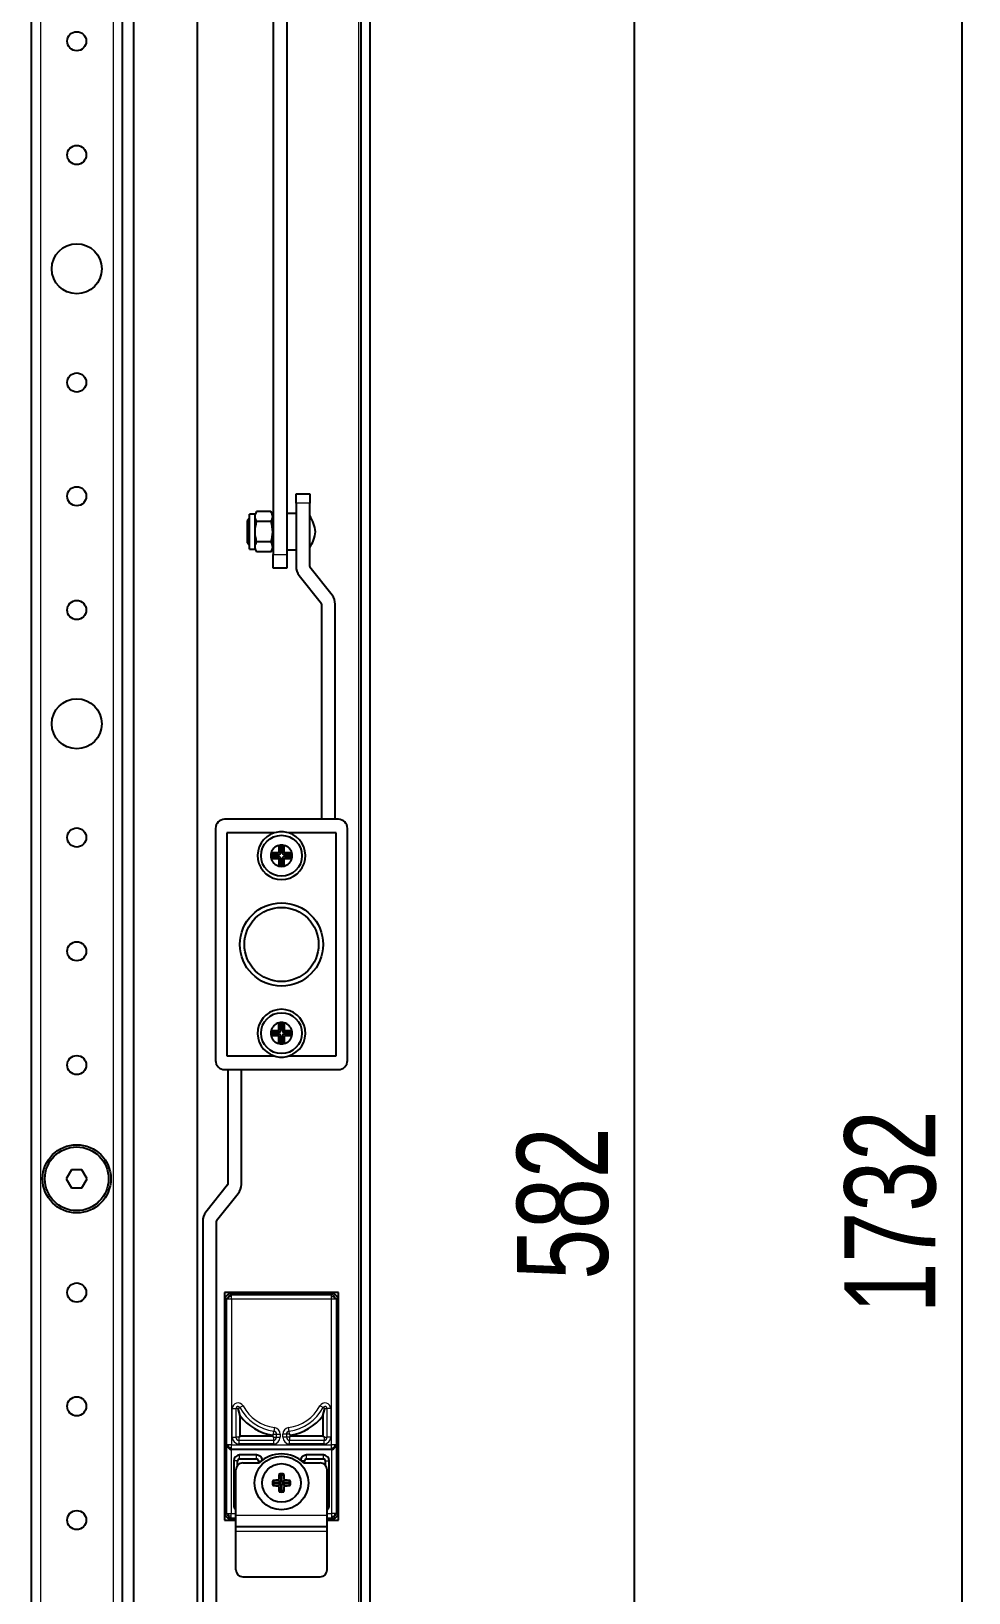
# Model space of a CAD drawing. Header units: millimetres. Extents: x -847 to 1903, y -1228 to 1043.
# Drawn here: x 1697.2 to 1903.3, y -203.9 to 139.3 of the extents above; entities that cross this region are included whole.
import ezdxf

# ---------------------------------------------------------------- set-up
doc = ezdxf.new("R2010")
doc.units = ezdxf.units.MM
doc.layers.add('FORMAT', color=7, linetype='Continuous')
doc.styles.add('SLDTEXTSTYLE0', font='TXT', dxfattribs={"width": 0.75})
doc.dimstyles.new('SLDDIMSTYLE0', dxfattribs={"dimtxt": 20, "dimasz": 10, "dimexe": 0, "dimexo": 0.0625, "dimgap": 5, "dimtad": 2, "dimdec": 1, "dimrnd": 1e-09, "dimzin": 12, "dimdsep": 46, "dimtxsty": 'SLDTEXTSTYLE0', "dimsah": 1, "dimcen": 0.09, "dimadec": 0, "dimazin": 3, "dimtfac": 1, "dimtofl": 0, "dimtmove": 0, "dimatfit": 3, "dimfxl": 0, "dimfrac": 2, "dimtolj": 1, "dimtzin": 12, "dimarcsym": 0})

# ---------------------------------------------------------------- blocks, each defined once
blk = doc.blocks.new('_D_5')
at = {"layer": 'FORMAT'}
for p, q in [((1763.72, 753.1), (1902.71, 753.1)), ((1901.71, 753.1), (1901.71, -978.9)), ((1763.72, -978.9), (1902.71, -978.9))]:
    blk.add_line(p, q, dxfattribs=at)
for points in [[(1901.71, 753.1), (1900.17, 743.1), (1903.25, 743.1)], [(1901.71, -978.9), (1903.25, -968.9), (1900.17, -968.9)]]:
    blk.add_solid(points, dxfattribs=at)
at = {"layer": 'FORMAT', "insert": (1875.93, -142.46), "char_height": 20, "attachment_point": 1, "rotation": 90, "style": 'SLDTEXTSTYLE0'}
blk.add_mtext('1732', dxfattribs=at)
blk = doc.blocks.new('_D_8')
at = {"layer": 'FORMAT'}
for p, q in [((1760.72, 178.1), (1830.71, 178.1)), ((1829.71, 178.1), (1829.71, -403.9)), ((1760.72, -403.9), (1830.71, -403.9))]:
    blk.add_line(p, q, dxfattribs=at)
for points in [[(1829.71, 178.1), (1828.17, 168.1), (1831.25, 168.1)], [(1829.71, -403.9), (1831.25, -393.9), (1828.17, -393.9)]]:
    blk.add_solid(points, dxfattribs=at)
at = {"layer": 'FORMAT', "insert": (1803.93, -135.07), "char_height": 20, "attachment_point": 1, "rotation": 90, "style": 'SLDTEXTSTYLE0'}
blk.add_mtext('582', dxfattribs=at)

msp = doc.modelspace()

# ---------------------------------------------------------------- linework, layer by layer
at = {"color": 8, "linetype": 'Continuous', "lineweight": 18}
for p, q in [((1769.11, 862), (1769.11, -1087.8)), ((1699.21, 804.6), (1699.21, -1030.4)), ((1715.21, 804.6), (1715.21, -1030.4)), ((1758.41, 35.6), (1755.41, 35.6)), ((1750.41, 24.3), (1753.41, 24.3)), ((1751.51, -41.74), (1751.51, -41.3)), ((1751.51, -42.07), (1751.51, -42.5)), ((1752.05, -41.2), (1751.61, -41.2)), ((1752.05, -42.6), (1751.61, -42.6)), ((1752.37, -41.2), (1752.81, -41.2)), ((1752.37, -42.6), (1752.81, -42.6)), ((1752.91, -41.74), (1752.91, -41.3)), ((1752.91, -42.07), (1752.91, -42.5)), ((1751.51, -80.74), (1751.51, -80.3)), ((1751.51, -81.07), (1751.51, -81.5)), ((1752.05, -80.2), (1751.61, -80.2)), ((1752.05, -81.6), (1751.61, -81.6)), ((1752.37, -80.2), (1752.81, -80.2)), ((1752.37, -81.6), (1752.81, -81.6)), ((1752.91, -80.74), (1752.91, -80.3)), ((1752.91, -81.07), (1752.91, -81.5)), ((1740.19, -139.39), (1739.89, -139.08)), ((1740.19, -171.4), (1740.19, -139.39)), ((1740.89, -138.09), (1741.19, -138.39)), ((1741.19, -138.39), (1763.23, -138.39)), ((1741.19, -139.39), (1741.19, -171.4)), ((1763.23, -139.39), (1741.19, -139.39)), ((1763.23, -138.39), (1763.53, -138.09)), ((1763.23, -171.4), (1763.23, -139.39)), ((1764.53, -139.08), (1764.23, -139.39)), ((1764.23, -139.39), (1764.23, -171.4)), ((1741.4, -169.7), (1741.4, -163.4)), ((1741.4, -163.4), (1742.2, -163.4)), ((1742.2, -163.4), (1742.2, -169.7)), ((1742.66, -163.4), (1742.2, -163.4)), ((1742.66, -163.4), (1743.06, -163.18)), ((1743.77, -162.81), (1743.06, -163.18)), ((1761.35, -163.18), (1760.65, -162.81)), ((1761.76, -163.4), (1761.35, -163.18)), ((1761.76, -163.4), (1762.22, -163.4)), ((1763.02, -163.4), (1762.22, -163.4)), ((1762.22, -169.7), (1762.22, -163.4)), ((1763.02, -163.4), (1763.02, -169.7)), ((1750.66, -167.59), (1750.55, -168.38)), ((1753.87, -168.38), (1753.76, -167.59)), ((1740.16, -171.4), (1740.19, -171.4)), ((1740.16, -186.45), (1740.16, -171.4)), ((1741.19, -171.4), (1763.23, -171.4)), ((1741.4, -169.7), (1742.2, -169.7)), ((1742.86, -169.7), (1742.2, -169.7)), ((1742.86, -169.7), (1742.86, -170.36)), ((1742.86, -170.36), (1742.86, -171.16)), ((1742.86, -170.36), (1750.46, -170.36)), ((1750.46, -171.16), (1742.86, -171.16)), ((1750.46, -169.03), (1750.55, -168.38)), ((1750.46, -169.03), (1751.12, -169.03)), ((1750.46, -169.7), (1750.46, -170.36)), ((1750.46, -169.7), (1751.12, -169.7)), ((1750.46, -170.36), (1750.46, -171.16)), ((1751.12, -169.03), (1751.92, -169.03)), ((1751.12, -169.7), (1751.12, -169.03)), ((1751.12, -169.7), (1751.92, -169.7)), ((1751.92, -169.03), (1751.92, -169.7)), ((1752.5, -169.7), (1752.5, -169.03)), ((1753.3, -169.03), (1752.5, -169.03)), ((1753.3, -169.7), (1752.5, -169.7)), ((1753.3, -169.03), (1753.3, -169.7)), ((1753.96, -169.03), (1753.3, -169.03)), ((1753.96, -169.7), (1753.3, -169.7)), ((1753.96, -169.03), (1753.87, -168.38)), ((1753.96, -169.7), (1753.96, -170.36)), ((1753.96, -171.16), (1753.96, -170.36)), ((1753.96, -170.36), (1761.56, -170.36)), ((1761.56, -171.16), (1753.96, -171.16)), ((1761.56, -169.7), (1761.56, -170.36)), ((1761.56, -169.7), (1762.22, -169.7)), ((1761.56, -171.16), (1761.56, -170.36)), ((1763.02, -169.7), (1762.22, -169.7)), ((1764.23, -171.4), (1764.26, -171.4)), ((1764.26, -171.4), (1764.26, -186.45)), ((1741.16, -172.4), (1741.16, -186.45)), ((1742.57, -174.9), (1741.71, -174.9)), ((1743.01, -174.47), (1743.01, -173.6)), ((1746.71, -174.47), (1746.71, -173.6)), ((1747.14, -174.9), (1747.82, -174.9)), ((1757.27, -174.9), (1756.6, -174.9)), ((1757.71, -174.47), (1757.71, -173.6)), ((1761.41, -174.47), (1761.41, -173.6)), ((1761.84, -174.9), (1762.71, -174.9)), ((1763.26, -186.45), (1763.26, -172.4)), ((1742.21, -184.6), (1741.71, -184.6)), ((1762.21, -184.6), (1762.71, -184.6)), ((1739.89, -186.72), (1740.16, -186.45)), ((1741.16, -187.45), (1740.89, -187.72)), ((1741.16, -186.45), (1742.21, -186.45)), ((1742.21, -187.45), (1741.16, -187.45)), ((1742.21, -186.85), (1762.21, -186.85)), ((1762.21, -186.45), (1763.26, -186.45)), ((1763.26, -187.45), (1762.21, -187.45)), ((1763.53, -187.72), (1763.26, -187.45)), ((1764.26, -186.45), (1764.53, -186.72)), ((1742.21, -190.35), (1762.21, -190.35))]:
    msp.add_line(p, q, dxfattribs=at)
at = {"color": 7, "linetype": 'Continuous', "lineweight": 25}
for p, q in [((1769.71, -1090.4), (1769.71, 864.6)), ((1771.71, -1090.4), (1771.71, 864.6)), ((1719.71, 831.6), (1719.71, -1057.4)), ((1697.21, 804.6), (1697.21, -1030.4)), ((1717.21, 804.6), (1717.21, -1030.4)), ((1733.71, 157.1), (1733.71, -382.9)), ((1750.41, 146.1), (1750.41, 24.3)), ((1753.41, 146.1), (1753.41, 24.3)), ((1755.41, 37.6), (1758.41, 37.6)), ((1755.41, 35.6), (1755.41, 37.6)), ((1755.41, 35.6), (1755.41, 21.67)), ((1758.41, 37.6), (1758.41, 35.6)), ((1758.41, 21.67), (1758.41, 35.6)), ((1745.21, 32.25), (1744.71, 31.75)), ((1744.71, 26.85), (1744.71, 31.75)), ((1746.41, 33.15), (1745.21, 33.15)), ((1745.21, 29.3), (1745.21, 33.15)), ((1746.75, 33.75), (1746.41, 33.15)), ((1746.41, 29.3), (1746.41, 33.15)), ((1749.86, 33.75), (1746.75, 33.75)), ((1749.86, 31.52), (1746.75, 31.52)), ((1750.21, 33.15), (1749.86, 33.75)), ((1750.21, 33.15), (1750.21, 25.45)), ((1750.41, 32.25), (1750.21, 32.25)), ((1755.41, 33.3), (1753.41, 33.3)), ((1745.21, 25.45), (1745.21, 29.3)), ((1746.41, 25.45), (1746.41, 29.3)), ((1744.71, 26.85), (1745.21, 26.35)), ((1745.21, 25.45), (1746.41, 25.45)), ((1746.41, 25.45), (1746.75, 24.85)), ((1749.86, 27.07), (1746.75, 27.07)), ((1749.86, 24.85), (1746.75, 24.85)), ((1749.86, 24.85), (1750.21, 25.45)), ((1750.21, 26.35), (1750.41, 26.35)), ((1750.41, 21.3), (1750.41, 24.3)), ((1753.41, 25.3), (1755.41, 25.3)), ((1753.41, 24.3), (1753.41, 21.3)), ((1753.41, 21.3), (1750.41, 21.3)), ((1763.32, 15.37), (1758.45, 21.54)), ((1756.1, 19.68), (1760.97, 13.51)), ((1761.01, 13.39), (1761.01, -33.9)), ((1764.01, -33.9), (1764.01, 13.39)), ((1764.71, -33.9), (1739.71, -33.9)), ((1737.71, -35.9), (1737.71, -86.9)), ((1740.21, -36.9), (1740.21, -85.9)), ((1750.61, -36.9), (1740.21, -36.9)), ((1764.21, -36.9), (1753.81, -36.9)), ((1764.21, -85.9), (1764.21, -36.9)), ((1766.71, -86.9), (1766.71, -35.9)), ((1751.61, -39.63), (1751.61, -41.2)), ((1752.05, -40), (1751.61, -39.63)), ((1752.05, -40), (1752.05, -41.2)), ((1752.37, -40), (1752.81, -39.63)), ((1752.37, -41.2), (1752.37, -40)), ((1752.81, -41.2), (1752.81, -39.63)), ((1750.3, -41.74), (1749.94, -41.3)), ((1751.51, -41.3), (1749.94, -41.3)), ((1750.3, -42.07), (1749.94, -42.5)), ((1749.94, -42.5), (1751.51, -42.5)), ((1751.51, -41.74), (1750.3, -41.74)), ((1750.3, -42.07), (1751.51, -42.07)), ((1751.61, -42.6), (1751.61, -44.17)), ((1752.05, -43.81), (1751.61, -44.17)), ((1752.05, -42.6), (1752.05, -43.81)), ((1752.37, -43.81), (1752.37, -42.6)), ((1752.37, -43.81), (1752.81, -44.17)), ((1752.81, -44.17), (1752.81, -42.6)), ((1754.48, -41.3), (1752.91, -41.3)), ((1754.11, -41.74), (1752.91, -41.74)), ((1752.91, -42.07), (1754.11, -42.07)), ((1752.91, -42.5), (1754.48, -42.5)), ((1754.11, -41.74), (1754.48, -41.3)), ((1754.11, -42.07), (1754.48, -42.5)), ((1751.61, -80.2), (1751.61, -78.63)), ((1752.05, -79), (1751.61, -78.63)), ((1752.37, -79), (1752.81, -78.63)), ((1752.81, -78.63), (1752.81, -80.2)), ((1750.3, -80.74), (1749.94, -80.3)), ((1749.94, -80.3), (1751.51, -80.3)), ((1750.3, -81.07), (1749.94, -81.5)), ((1751.51, -81.5), (1749.94, -81.5)), ((1750.3, -80.74), (1751.51, -80.74)), ((1751.51, -81.07), (1750.3, -81.07)), ((1751.61, -83.17), (1751.61, -81.6)), ((1752.05, -80.2), (1752.05, -79)), ((1752.05, -82.81), (1752.05, -81.6)), ((1752.37, -79), (1752.37, -80.2)), ((1752.37, -81.6), (1752.37, -82.81)), ((1752.81, -81.6), (1752.81, -83.17)), ((1752.91, -80.3), (1754.48, -80.3)), ((1752.91, -80.74), (1754.11, -80.74)), ((1754.11, -81.07), (1752.91, -81.07)), ((1754.48, -81.5), (1752.91, -81.5)), ((1754.11, -80.74), (1754.48, -80.3)), ((1754.11, -81.07), (1754.48, -81.5)), ((1752.05, -82.81), (1751.61, -83.17)), ((1752.37, -82.81), (1752.81, -83.17)), ((1739.71, -88.9), (1764.71, -88.9)), ((1740.21, -85.9), (1750.61, -85.9)), ((1740.41, -88.9), (1740.41, -114.13)), ((1743.41, -114.13), (1743.41, -88.9)), ((1753.81, -85.9), (1764.21, -85.9)), ((1706.05, -110.9), (1704.9, -112.9)), ((1704.9, -112.9), (1706.05, -114.9)), ((1708.36, -110.9), (1706.05, -110.9)), ((1709.52, -112.9), (1708.36, -110.9)), ((1708.36, -114.9), (1709.52, -112.9)), ((1706.05, -114.9), (1708.36, -114.9)), ((1740.36, -114.26), (1735.61, -120.23)), ((1737.95, -122.1), (1742.71, -116.13)), ((1734.91, -122.22), (1734.91, -229.2)), ((1737.91, -229.2), (1737.91, -122.22)), ((1764.71, -137.9), (1739.71, -137.9)), ((1739.71, -137.9), (1739.71, -187.9)), ((1739.89, -186.72), (1739.89, -139.08)), ((1740.89, -138.09), (1763.53, -138.09)), ((1764.53, -139.08), (1764.53, -186.72)), ((1764.71, -187.9), (1764.71, -137.9)), ((1743.11, -164.96), (1742.66, -163.4)), ((1761.3, -164.96), (1761.76, -163.4)), ((1743.11, -169.45), (1743.11, -164.96)), ((1761.3, -164.96), (1761.3, -169.45)), ((1743.11, -169.45), (1742.86, -169.7)), ((1750.2, -169.45), (1743.11, -169.45)), ((1750.2, -169.25), (1750.46, -169.03)), ((1750.2, -169.25), (1750.2, -169.45)), ((1750.2, -169.45), (1750.46, -169.7)), ((1754.21, -169.25), (1753.96, -169.03)), ((1754.21, -169.45), (1753.96, -169.7)), ((1754.21, -169.45), (1754.21, -169.25)), ((1761.3, -169.45), (1754.21, -169.45)), ((1761.3, -169.45), (1761.56, -169.7)), ((1741.18, -172.4), (1741.16, -172.4)), ((1741.19, -172.4), (1741.18, -172.4)), ((1763.23, -172.4), (1741.19, -172.4)), ((1741.71, -174.9), (1741.71, -184.6)), ((1742.57, -175.87), (1742.57, -174.9)), ((1746.71, -173.6), (1743.01, -173.6)), ((1743.01, -174.47), (1746.71, -174.47)), ((1747.14, -174.9), (1747.14, -175.35)), ((1757.27, -175.35), (1757.27, -174.9)), ((1761.41, -173.6), (1757.71, -173.6)), ((1757.71, -174.47), (1761.41, -174.47)), ((1761.84, -174.9), (1761.84, -175.87)), ((1762.71, -184.6), (1762.71, -174.9)), ((1763.24, -172.4), (1763.23, -172.4)), ((1763.26, -172.4), (1763.24, -172.4)), ((1742.21, -186.85), (1742.21, -176.85)), ((1743.71, -175.35), (1747.31, -175.35)), ((1752.09, -178.19), (1751.66, -177.83)), ((1752.09, -178.19), (1752.09, -179.64)), ((1752.32, -178.19), (1752.75, -177.83)), ((1752.32, -179.64), (1752.32, -178.19)), ((1757.11, -175.35), (1760.71, -175.35)), ((1762.21, -186.85), (1762.21, -176.85)), ((1750.65, -179.64), (1750.29, -179.21)), ((1750.65, -179.87), (1750.29, -180.3)), ((1752.09, -179.64), (1750.65, -179.64)), ((1750.65, -179.87), (1752.09, -179.87)), ((1752.09, -179.64), (1751.58, -179.12)), ((1752.09, -179.87), (1751.58, -180.38)), ((1752.09, -181.31), (1751.66, -181.67)), ((1752.09, -179.87), (1752.09, -181.31)), ((1752.32, -179.64), (1752.84, -179.12)), ((1753.77, -179.64), (1752.32, -179.64)), ((1752.32, -179.87), (1752.84, -180.38)), ((1752.32, -179.87), (1753.77, -179.87)), ((1752.32, -181.31), (1752.32, -179.87)), ((1752.32, -181.31), (1752.75, -181.67)), ((1753.77, -179.64), (1754.13, -179.21)), ((1753.77, -179.87), (1754.13, -180.3)), ((1739.71, -187.9), (1742.21, -187.9)), ((1742.21, -187.72), (1740.89, -187.72)), ((1742.21, -189.35), (1742.21, -186.85)), ((1762.21, -189.35), (1762.21, -186.85)), ((1763.53, -187.72), (1762.21, -187.72)), ((1762.21, -187.9), (1764.71, -187.9)), ((1742.21, -189.35), (1762.21, -189.35)), ((1742.21, -190.35), (1742.21, -189.35)), ((1742.21, -198.85), (1742.21, -190.35)), ((1762.21, -190.35), (1762.21, -189.35)), ((1762.21, -198.85), (1762.21, -190.35)), ((1743.71, -200.35), (1760.71, -200.35))]:
    msp.add_line(p, q, dxfattribs=at)
for centre, radius in [((1707.21, 137.1), 2.1), ((1707.21, 112.1), 2.1), ((1707.21, 87.1), 5.5), ((1707.21, 62.1), 2.1), ((1707.21, 37.1), 2.1), ((1707.21, 12.1), 2.1), ((1707.21, -12.9), 5.5), ((1707.21, -37.9), 2.1), ((1752.21, -41.9), 4.5), ((1752.21, -61.4), 9.15), ((1752.21, -61.4), 8.15), ((1707.21, -62.9), 2.1), ((1752.21, -80.9), 4.5), ((1707.21, -87.9), 2.1), ((1707.21, -112.9), 7.5), ((1707.21, -112.9), 7), ((1707.21, -137.9), 2.1), ((1707.21, -162.9), 2.1), ((1752.21, -179.75), 5.9), ((1752.21, -179.75), 4.25), ((1707.21, -187.9), 2.1)]:
    msp.add_circle(centre, radius, dxfattribs=at)
for centre, radius, start, end in [((1751.77, 28.34), 8, 6.8819, 33.8709), ((1751.77, 30.26), 8, 326.1291, 353.1181), ((1758.61, 21.67), 3.2, 180, 218.264), ((1758.61, 21.67), 0.2, 180, 218.264), ((1760.81, 13.39), 3.2, 0, 38.264), ((1760.81, 13.39), 0.2, 0, 38.264), ((1739.71, -35.9), 2, 90, 180), ((1764.71, -35.9), 2, 0, 90), ((1752.21, -41.9), 5.25, 107.7528, 72.2472), ((1752.21, -41.9), 5.25, 72.2472, 107.7528), ((1752.21, -41.9), 2.35, 104.7925, 165.2075), ((1752.21, -41.9), 2.35, 75.2075, 104.7925), ((1752.21, -41.9), 1.91, 85.1056, 94.8944), ((1752.21, -41.9), 2.35, 14.7925, 75.2075), ((1752.21, -41.9), 2.35, 165.2075, 194.7925), ((1752.21, -41.9), 2.35, 194.7925, 255.2075), ((1752.21, -41.9), 1.91, 175.1056, 184.8944), ((1751.51, -41.2), 0.1, 270, 0), ((1751.51, -41.2), 0.537, 270, 0), ((1751.51, -42.6), 0.537, 0, 90), ((1751.51, -42.6), 0.1, 0, 90), ((1752.21, -41.9), 2.35, 255.2075, 284.7925), ((1752.21, -41.9), 1.91, 265.1056, 274.8944), ((1752.91, -41.2), 0.537, 180, 270), ((1752.91, -42.6), 0.537, 90, 180), ((1752.91, -41.2), 0.1, 180, 270), ((1752.21, -41.9), 2.35, 284.7925, 345.2075), ((1752.91, -42.6), 0.1, 90, 180), ((1752.21, -41.9), 1.91, 355.1056, 4.8944), ((1752.21, -41.9), 2.35, 345.2075, 14.7925), ((1752.21, -80.9), 5.25, 287.7528, 252.2472), ((1752.21, -80.9), 2.35, 104.7925, 165.2075), ((1752.21, -80.9), 2.35, 75.2075, 104.7925), ((1752.21, -80.9), 2.35, 14.7925, 75.2075), ((1752.21, -80.9), 2.35, 165.2075, 194.7925), ((1752.21, -80.9), 2.35, 194.7925, 255.2075), ((1752.21, -80.9), 1.91, 175.1056, 184.8944), ((1751.51, -80.2), 0.1, 270, 0), ((1751.51, -80.2), 0.537, 270, 0), ((1751.51, -81.6), 0.537, 0, 90), ((1751.51, -81.6), 0.1, 0, 90), ((1752.21, -80.9), 1.91, 85.1056, 94.8944), ((1752.91, -80.2), 0.537, 180, 270), ((1752.91, -81.6), 0.537, 90, 180), ((1752.91, -80.2), 0.1, 180, 270), ((1752.21, -80.9), 2.35, 284.7925, 345.2075), ((1752.91, -81.6), 0.1, 90, 180), ((1752.21, -80.9), 1.91, 355.1056, 4.8944), ((1752.21, -80.9), 2.35, 345.2075, 14.7925), ((1752.21, -80.9), 2.35, 255.2075, 284.7925), ((1752.21, -80.9), 1.91, 265.1056, 274.8944), ((1739.71, -86.9), 2, 180, 270), ((1752.21, -80.9), 5.25, 252.2472, 287.7528), ((1764.71, -86.9), 2, 270, 0), ((1740.21, -114.13), 0.2, 321.4416, 0), ((1740.21, -114.13), 3.2, 321.4416, 0), ((1738.11, -122.22), 3.2, 141.4416, 180), ((1738.11, -122.22), 0.2, 141.4416, 180), ((1751.91, -158.43), 10.95, 216.5958, 261.061), ((1752.51, -158.43), 10.95, 278.939, 323.4042), ((1743.01, -174.9), 1.3, 90, 180), ((1743.01, -174.9), 0.435, 90, 180), ((1746.71, -174.9), 1.3, 6.3593, 90), ((1746.71, -174.9), 0.435, 0, 90), ((1752.21, -180.35), 7, 45.5847, 134.4153), ((1757.71, -174.9), 1.3, 90, 173.6407), ((1757.71, -174.9), 0.435, 90, 180), ((1761.41, -174.9), 1.3, 0, 90), ((1761.41, -174.9), 0.435, 0, 90), ((1743.71, -176.85), 1.5, 90, 180), ((1770.29, -179.69), 18.72, 174.3168, 178.2751), ((1752.21, -179.75), 2, 74.1146, 105.8854), ((1752.21, -179.75), 1.56, 85.8165, 94.1835), ((1734.13, -179.69), 18.72, 1.7249, 5.6832), ((1760.71, -176.85), 1.5, 0, 90), ((1752.21, -179.75), 2, 164.1146, 195.8854), ((1752.14, -197.83), 18.72, 91.7249, 95.6832), ((1752.14, -161.67), 18.72, 264.3168, 268.2751), ((1752.21, -179.75), 1.56, 175.8165, 184.1835), ((1770.29, -179.82), 18.72, 181.7249, 185.6832), ((1752.21, -179.75), 2, 254.1146, 285.8854), ((1752.21, -179.75), 1.56, 265.8165, 274.1835), ((1734.13, -179.82), 18.72, 354.3168, 358.2751), ((1752.27, -197.83), 18.72, 84.3168, 88.2751), ((1752.27, -161.67), 18.72, 271.7249, 275.6832), ((1752.21, -179.75), 1.56, 355.8165, 4.1835), ((1752.21, -179.75), 2, 344.1146, 15.8854), ((1743.01, -184.6), 1.3, 180, 232.0201), ((1761.41, -184.6), 1.3, 307.9799, 0), ((1743.71, -198.85), 1.5, 180, 270), ((1760.71, -198.85), 1.5, 270, 0)]:
    msp.add_arc(centre, radius, start, end, dxfattribs=at)
at = {"color": 8, "linetype": 'Continuous', "lineweight": 18}
for centre, radius, start, end in [((1742.66, -163.4), 1.26, 28.2631, 180), ((1742.66, -163.4), 0.46, 28.2631, 180), ((1751.91, -158.43), 10.04, 208.2631, 262.2213), ((1751.91, -158.43), 9.24, 208.2631, 262.2213), ((1752.51, -158.43), 9.24, 277.7787, 331.7369), ((1752.51, -158.43), 10.04, 277.7787, 331.7369), ((1761.76, -163.4), 1.26, 0, 151.7369), ((1761.76, -163.4), 0.46, 0, 151.7369), ((1750.46, -169.03), 1.46, 0, 82.2213), ((1753.96, -169.03), 1.46, 97.7787, 180), ((1742.86, -169.7), 1.46, 180, 270), ((1742.86, -169.7), 0.66, 180, 270), ((1750.46, -169.7), 1.46, 270, 0), ((1750.46, -169.7), 0.66, 270, 0), ((1750.46, -169.03), 0.66, 0, 82.2213), ((1753.96, -169.7), 1.46, 180, 270), ((1753.96, -169.03), 0.66, 97.7787, 180), ((1753.96, -169.7), 0.66, 180, 270), ((1761.56, -169.7), 1.46, 270, 0), ((1761.56, -169.7), 0.66, 270, 0)]:
    msp.add_arc(centre, radius, start, end, dxfattribs=at)
at = {"color": 7, "linetype": 'Continuous', "lineweight": 25}
for points, knots in [([(1746.75, 31.52), (1746.57, 31.92), (1746.24, 32.66), (1746.59, 33.4), (1746.75, 33.75)], [0, 0, 0, 0, 0.534707, 1, 1, 1, 1]), ([(1746.75, 27.07), (1746.58, 27.83), (1746.24, 29.31), (1746.58, 30.79), (1746.75, 31.52)], [0, 0, 0, 0, 0.508481, 1, 1, 1, 1]), ([(1749.86, 33.75), (1750.04, 33.35), (1750.38, 32.61), (1750.03, 31.87), (1749.86, 31.52)], [0, 0, 0, 0, 0.534707, 1, 1, 1, 1]), ([(1749.86, 31.52), (1750.04, 30.77), (1750.38, 29.28), (1750.03, 27.8), (1749.86, 27.07)], [0, 0, 0, 0, 0.508481, 1, 1, 1, 1]), ([(1746.75, 24.85), (1746.57, 25.24), (1746.24, 25.99), (1746.59, 26.73), (1746.75, 27.07)], [0, 0, 0, 0, 0.534707, 1, 1, 1, 1]), ([(1749.86, 27.07), (1750.04, 26.67), (1750.38, 25.93), (1750.03, 25.19), (1749.86, 24.85)], [0, 0, 0, 0, 0.534707, 1, 1, 1, 1]), ([(1739.89, -139.08), (1739.89, -139.06), (1739.91, -138.93), (1740.03, -138.71), (1740.25, -138.45), (1740.49, -138.25), (1740.68, -138.14), (1740.8, -138.09), (1740.86, -138.09), (1740.89, -138.09)], [0, 0, 0, 0, 0.0566974, 0.2503517, 0.4998638, 0.7488693, 0.8744535, 0.9435148, 1, 1, 1, 1]), ([(1763.53, -138.09), (1763.55, -138.09), (1763.68, -138.1), (1763.9, -138.23), (1764.16, -138.45), (1764.37, -138.69), (1764.47, -138.88), (1764.52, -138.99), (1764.52, -139.06), (1764.53, -139.08)], [0, 0, 0, 0, 0.056697, 0.250352, 0.499864, 0.748869, 0.874453, 0.943515, 1, 1, 1, 1]), ([(1740.16, -171.4), (1740.17, -171.46), (1740.21, -171.67), (1740.44, -171.95), (1740.72, -172.2), (1740.92, -172.33), (1741.05, -172.39), (1741.13, -172.4), (1741.16, -172.4)], [0, 0, 0, 0, 0.125207, 0.499639, 0.74848, 0.874099, 0.946251, 1, 1, 1, 1]), ([(1763.26, -172.4), (1763.29, -172.4), (1763.43, -172.37), (1763.67, -172.22), (1763.93, -171.99), (1764.11, -171.76), (1764.23, -171.56), (1764.25, -171.46), (1764.26, -171.4)], [0, 0, 0, 0, 0.053741, 0.2506254, 0.4994286, 0.749504, 0.8748127, 1, 1, 1, 1]), ([(1763.23, -172.4), (1763.26, -172.4), (1763.32, -172.39), (1763.43, -172.35), (1763.63, -172.24), (1763.76, -172.12), (1763.86, -172.03)], [0, 0, 0, 0, 0.124863, 0.249962, 0.500073, 1, 1, 1, 1]), ([(1740.89, -187.72), (1740.86, -187.72), (1740.74, -187.7), (1740.52, -187.58), (1740.25, -187.36), (1740.05, -187.12), (1739.94, -186.93), (1739.9, -186.81), (1739.89, -186.75), (1739.89, -186.72)], [0, 0, 0, 0, 0.0566974, 0.2503517, 0.4998638, 0.7488693, 0.8744535, 0.9435148, 1, 1, 1, 1]), ([(1764.53, -186.72), (1764.52, -186.75), (1764.51, -186.87), (1764.38, -187.09), (1764.17, -187.36), (1763.93, -187.56), (1763.73, -187.67), (1763.62, -187.71), (1763.55, -187.72), (1763.53, -187.72)], [0, 0, 0, 0, 0.056697, 0.250352, 0.499864, 0.748869, 0.874453, 0.943515, 1, 1, 1, 1])]:
    msp.add_open_spline(points, degree=3, knots=knots, dxfattribs=at)
at = {"color": 8, "linetype": 'Continuous', "lineweight": 18}
for points, knots in [([(1740.56, -138.75), (1740.48, -138.85), (1740.35, -138.99), (1740.25, -139.18), (1740.2, -139.29), (1740.19, -139.35), (1740.19, -139.39)], [0, 0, 0, 0, 0.499932, 0.750046, 0.875143, 1, 1, 1, 1]), ([(1740.56, -139.39), (1740.46, -139.39), (1740.32, -139.39), (1740.21, -139.39), (1740.2, -139.39), (1740.19, -139.39)], [0, 0, 0, 0, 0.633094, 0.851999, 1, 1, 1, 1]), ([(1741.19, -138.39), (1741.16, -138.39), (1741.1, -138.4), (1740.98, -138.44), (1740.79, -138.55), (1740.65, -138.67), (1740.56, -138.75)], [0, 0, 0, 0, 0.124863, 0.249962, 0.500073, 1, 1, 1, 1]), ([(1740.56, -138.75), (1740.57, -138.76), (1740.58, -138.77), (1740.64, -138.84), (1740.67, -138.87)], [0, 0, 0, 0, 0.584601, 1, 1, 1, 1]), ([(1740.56, -139.39), (1740.57, -139.28), (1740.58, -139.09), (1740.64, -138.93), (1740.67, -138.87)], [0, 0, 0, 0, 0.584782, 1, 1, 1, 1]), ([(1741.19, -139.39), (1741.15, -139.39), (1741.07, -139.39), (1740.84, -139.39), (1740.68, -139.39), (1740.56, -139.39)], [0, 0, 0, 0, 0.148001, 0.366906, 1, 1, 1, 1]), ([(1741.19, -138.76), (1741.08, -138.76), (1740.9, -138.77), (1740.74, -138.84), (1740.67, -138.87)], [0, 0, 0, 0, 0.584782, 1, 1, 1, 1]), ([(1741.19, -138.76), (1741.19, -138.67), (1741.19, -138.55), (1741.19, -138.44), (1741.19, -138.4), (1741.19, -138.39), (1741.19, -138.39)], [0, 0, 0, 0, 0.499933, 0.750044, 0.87514, 1, 1, 1, 1]), ([(1741.19, -139.39), (1741.19, -139.35), (1741.19, -139.29), (1741.19, -139.18), (1741.19, -138.99), (1741.19, -138.85), (1741.19, -138.76)], [0, 0, 0, 0, 0.124527, 0.250035, 0.500121, 1, 1, 1, 1]), ([(1763.23, -138.76), (1763.23, -138.65), (1763.23, -138.51), (1763.23, -138.4), (1763.23, -138.39), (1763.23, -138.39)], [0, 0, 0, 0, 0.633094, 0.851999, 1, 1, 1, 1]), ([(1763.86, -138.75), (1763.76, -138.67), (1763.63, -138.55), (1763.43, -138.44), (1763.32, -138.4), (1763.26, -138.39), (1763.23, -138.39)], [0, 0, 0, 0, 0.499932, 0.750046, 0.875143, 1, 1, 1, 1]), ([(1763.23, -139.39), (1763.23, -139.35), (1763.23, -139.26), (1763.23, -139.03), (1763.23, -138.88), (1763.23, -138.76)], [0, 0, 0, 0, 0.148001, 0.3669064, 1, 1, 1, 1]), ([(1763.23, -138.76), (1763.33, -138.76), (1763.52, -138.77), (1763.68, -138.84), (1763.75, -138.87)], [0, 0, 0, 0, 0.584782, 1, 1, 1, 1]), ([(1763.85, -139.39), (1763.73, -139.39), (1763.58, -139.39), (1763.35, -139.39), (1763.26, -139.39), (1763.23, -139.39)], [0, 0, 0, 0, 0.633094, 0.851999, 1, 1, 1, 1]), ([(1763.86, -138.75), (1763.85, -138.76), (1763.84, -138.77), (1763.77, -138.84), (1763.75, -138.87)], [0, 0, 0, 0, 0.584601, 1, 1, 1, 1]), ([(1763.85, -139.39), (1763.85, -139.28), (1763.84, -139.09), (1763.77, -138.93), (1763.75, -138.87)], [0, 0, 0, 0, 0.584782, 1, 1, 1, 1]), ([(1764.23, -139.39), (1764.22, -139.39), (1764.21, -139.39), (1764.1, -139.39), (1763.96, -139.39), (1763.85, -139.39)], [0, 0, 0, 0, 0.148001, 0.366906, 1, 1, 1, 1]), ([(1764.23, -139.39), (1764.22, -139.35), (1764.22, -139.29), (1764.17, -139.18), (1764.07, -138.99), (1763.94, -138.85), (1763.86, -138.75)], [0, 0, 0, 0, 0.124863, 0.249962, 0.500073, 1, 1, 1, 1]), ([(1740.56, -171.4), (1740.48, -171.4), (1740.35, -171.4), (1740.25, -171.4), (1740.2, -171.4), (1740.19, -171.4), (1740.19, -171.4)], [0, 0, 0, 0, 0.49988, 0.749964, 0.875473, 1, 1, 1, 1]), ([(1740.56, -172.03), (1740.46, -171.92), (1740.32, -171.76), (1740.21, -171.53), (1740.2, -171.44), (1740.19, -171.4)], [0, 0, 0, 0, 0.633497, 0.852215, 1, 1, 1, 1]), ([(1741.19, -171.4), (1741.16, -171.4), (1741.1, -171.4), (1740.98, -171.4), (1740.79, -171.4), (1740.66, -171.4), (1740.56, -171.4)], [0, 0, 0, 0, 0.124527, 0.250035, 0.500121, 1, 1, 1, 1]), ([(1740.56, -171.4), (1740.57, -171.51), (1740.58, -171.7), (1740.64, -171.86), (1740.67, -171.93)], [0, 0, 0, 0, 0.585225, 1, 1, 1, 1]), ([(1741.19, -172.03), (1741.19, -171.94), (1741.19, -171.8), (1741.19, -171.61), (1741.19, -171.5), (1741.19, -171.43), (1741.19, -171.4)], [0, 0, 0, 0, 0.4998775, 0.7499648, 0.8754836, 1, 1, 1, 1]), ([(1763.23, -172.03), (1763.23, -171.92), (1763.23, -171.76), (1763.23, -171.53), (1763.23, -171.44), (1763.23, -171.4)], [0, 0, 0, 0, 0.633497, 0.852215, 1, 1, 1, 1]), ([(1763.85, -171.4), (1763.76, -171.4), (1763.62, -171.4), (1763.43, -171.4), (1763.32, -171.4), (1763.26, -171.4), (1763.23, -171.4)], [0, 0, 0, 0, 0.4998798, 0.7499641, 0.8754727, 1, 1, 1, 1]), ([(1763.85, -171.4), (1763.85, -171.51), (1763.84, -171.7), (1763.77, -171.86), (1763.75, -171.93)], [0, 0, 0, 0, 0.585225, 1, 1, 1, 1]), ([(1764.23, -171.4), (1764.22, -171.4), (1764.22, -171.4), (1764.17, -171.4), (1764.06, -171.4), (1763.94, -171.4), (1763.85, -171.4)], [0, 0, 0, 0, 0.124527, 0.250035, 0.500121, 1, 1, 1, 1]), ([(1763.86, -172.03), (1763.94, -171.94), (1764.07, -171.8), (1764.17, -171.61), (1764.22, -171.5), (1764.22, -171.43), (1764.23, -171.4)], [0, 0, 0, 0, 0.4998775, 0.7499648, 0.8754836, 1, 1, 1, 1]), ([(1740.56, -172.03), (1740.57, -172.03), (1740.58, -172.02), (1740.64, -171.95), (1740.67, -171.93)], [0, 0, 0, 0, 0.5850478, 1, 1, 1, 1]), ([(1741.19, -172.4), (1741.15, -172.4), (1741.06, -172.39), (1740.84, -172.28), (1740.68, -172.14), (1740.56, -172.03)], [0, 0, 0, 0, 0.147785, 0.366503, 1, 1, 1, 1]), ([(1741.19, -172.03), (1741.08, -172.03), (1740.9, -172.02), (1740.74, -171.95), (1740.67, -171.93)], [0, 0, 0, 0, 0.585048, 1, 1, 1, 1]), ([(1741.19, -172.4), (1741.19, -172.4), (1741.19, -172.39), (1741.19, -172.35), (1741.19, -172.24), (1741.19, -172.12), (1741.19, -172.03)], [0, 0, 0, 0, 0.124863, 0.249962, 0.500073, 1, 1, 1, 1]), ([(1763.23, -172.03), (1763.33, -172.03), (1763.52, -172.02), (1763.68, -171.95), (1763.75, -171.93)], [0, 0, 0, 0, 0.585048, 1, 1, 1, 1]), ([(1763.23, -172.4), (1763.23, -172.4), (1763.23, -172.39), (1763.23, -172.28), (1763.23, -172.14), (1763.23, -172.03)], [0, 0, 0, 0, 0.147785, 0.366503, 1, 1, 1, 1]), ([(1763.86, -172.03), (1763.85, -172.03), (1763.84, -172.02), (1763.78, -171.95), (1763.75, -171.93)], [0, 0, 0, 0, 0.585048, 1, 1, 1, 1]), ([(1740.16, -186.45), (1740.17, -186.45), (1740.18, -186.45), (1740.29, -186.45), (1740.43, -186.45), (1740.53, -186.45)], [0, 0, 0, 0, 0.148001, 0.366906, 1, 1, 1, 1]), ([(1740.16, -186.45), (1740.16, -186.48), (1740.17, -186.54), (1740.22, -186.66), (1740.32, -186.85), (1740.45, -186.99), (1740.53, -187.08)], [0, 0, 0, 0, 0.124863, 0.249962, 0.500073, 1, 1, 1, 1]), ([(1740.53, -186.45), (1740.65, -186.45), (1740.81, -186.45), (1741.04, -186.45), (1741.13, -186.45), (1741.16, -186.45)], [0, 0, 0, 0, 0.633094, 0.851999, 1, 1, 1, 1]), ([(1740.53, -186.45), (1740.54, -186.56), (1740.55, -186.74), (1740.61, -186.9), (1740.64, -186.97)], [0, 0, 0, 0, 0.584782, 1, 1, 1, 1]), ([(1740.53, -187.08), (1740.54, -187.07), (1740.55, -187.06), (1740.61, -187), (1740.64, -186.97)], [0, 0, 0, 0, 0.584601, 1, 1, 1, 1]), ([(1740.53, -187.08), (1740.62, -187.16), (1740.76, -187.29), (1740.95, -187.39), (1741.07, -187.44), (1741.13, -187.45), (1741.16, -187.45)], [0, 0, 0, 0, 0.4999314, 0.7500452, 0.8751424, 1, 1, 1, 1]), ([(1741.16, -187.08), (1741.05, -187.07), (1740.87, -187.06), (1740.71, -187), (1740.64, -186.97)], [0, 0, 0, 0, 0.584782, 1, 1, 1, 1]), ([(1741.16, -187.08), (1741.16, -186.98), (1741.16, -186.85), (1741.16, -186.66), (1741.16, -186.54), (1741.16, -186.48), (1741.16, -186.45)], [0, 0, 0, 0, 0.49988, 0.749964, 0.875473, 1, 1, 1, 1]), ([(1741.16, -187.45), (1741.16, -187.45), (1741.16, -187.44), (1741.16, -187.39), (1741.16, -187.29), (1741.16, -187.16), (1741.16, -187.08)], [0, 0, 0, 0, 0.124859, 0.249955, 0.500068, 1, 1, 1, 1]), ([(1763.88, -186.45), (1763.79, -186.45), (1763.65, -186.45), (1763.46, -186.45), (1763.35, -186.45), (1763.29, -186.45), (1763.26, -186.45)], [0, 0, 0, 0, 0.49988, 0.749964, 0.875473, 1, 1, 1, 1]), ([(1763.26, -187.08), (1763.26, -186.96), (1763.26, -186.8), (1763.26, -186.58), (1763.26, -186.49), (1763.26, -186.45)], [0, 0, 0, 0, 0.6330936, 0.851999, 1, 1, 1, 1]), ([(1763.26, -187.08), (1763.36, -187.07), (1763.55, -187.06), (1763.71, -187), (1763.78, -186.97)], [0, 0, 0, 0, 0.584782, 1, 1, 1, 1]), ([(1763.26, -187.45), (1763.26, -187.44), (1763.26, -187.43), (1763.26, -187.32), (1763.26, -187.18), (1763.26, -187.08)], [0, 0, 0, 0, 0.148001, 0.366906, 1, 1, 1, 1]), ([(1763.26, -187.45), (1763.29, -187.45), (1763.35, -187.44), (1763.46, -187.39), (1763.66, -187.29), (1763.79, -187.16), (1763.89, -187.08)], [0, 0, 0, 0, 0.124863, 0.249962, 0.500073, 1, 1, 1, 1]), ([(1763.88, -186.45), (1763.88, -186.56), (1763.87, -186.74), (1763.8, -186.9), (1763.78, -186.97)], [0, 0, 0, 0, 0.5847816, 1, 1, 1, 1]), ([(1763.89, -187.08), (1763.88, -187.07), (1763.87, -187.06), (1763.8, -187), (1763.78, -186.97)], [0, 0, 0, 0, 0.584601, 1, 1, 1, 1]), ([(1764.26, -186.45), (1764.25, -186.45), (1764.24, -186.45), (1764.2, -186.45), (1764.09, -186.45), (1763.97, -186.45), (1763.88, -186.45)], [0, 0, 0, 0, 0.124859, 0.249955, 0.500068, 1, 1, 1, 1]), ([(1763.89, -187.08), (1763.97, -186.99), (1764.1, -186.85), (1764.2, -186.66), (1764.25, -186.54), (1764.25, -186.48), (1764.26, -186.45)], [0, 0, 0, 0, 0.499932, 0.750046, 0.875143, 1, 1, 1, 1])]:
    msp.add_open_spline(points, degree=3, knots=knots, dxfattribs=at)

# ---------------------------------------------------------------- dimensions: what is measured, and where the dimension line sits
at = {"layer": 'FORMAT'}
for base, p1, p2, picture, middle in [((1901.71, -978.9), (1763.71, 753.1), (1763.71, -978.9), '_D_5', (1901.71, -112.9)), ((1829.71, -403.9), (1760.71, 178.1), (1760.71, -403.9), '_D_8', (1829.71, -112.9))]:
    dim = msp.add_linear_dim(base=base, p1=p1, p2=p2, angle=90, dimstyle='SLDDIMSTYLE0', dxfattribs=at)
    dim.commit()
    dim.dimension.update_dxf_attribs({"geometry": picture, "text_midpoint": middle, "dimtype": 160})

doc.saveas('drawing.dxf')
